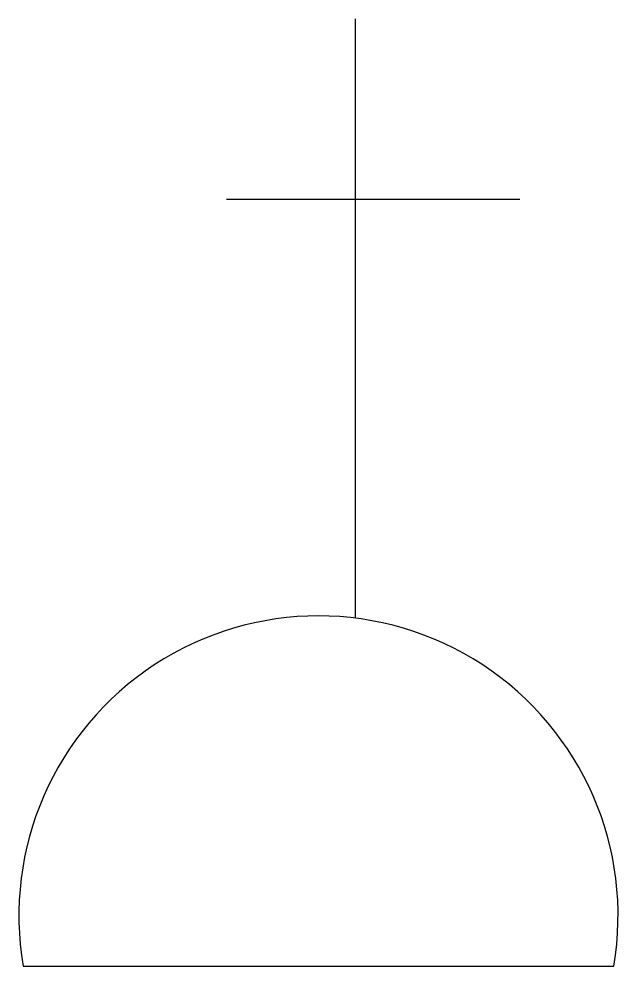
# Model space of a CAD drawing. Header units: metres. Extents: x 512270.35 to 512272.55, y 196145 to 196148.47.
import ezdxf

# ---------------------------------------------------------------- set-up
doc = ezdxf.new("R2010")
doc.units = ezdxf.units.M
doc.header["$MEASUREMENT"] = 0
doc.layers.add('BANGUNAN', color=5, linetype='CONTINUOUS')

msp = doc.modelspace()

# ---------------------------------------------------------------- linework, layer by layer
at = {"layer": 'BANGUNAN', "color": 3}
for p, q in [((512271.5886, 196148.4743), (512271.5886, 196146.2756)), ((512271.1153, 196147.8124), (512272.1922, 196147.8124)), ((512270.3696, 196144.9982), (512272.5374, 196144.9982))]:
    msp.add_line(p, q, dxfattribs=at)
msp.add_arc((512271.4535, 196145.1837), 1.0997, 350.2854, 189.7146, dxfattribs=at)

doc.saveas('drawing.dxf')
